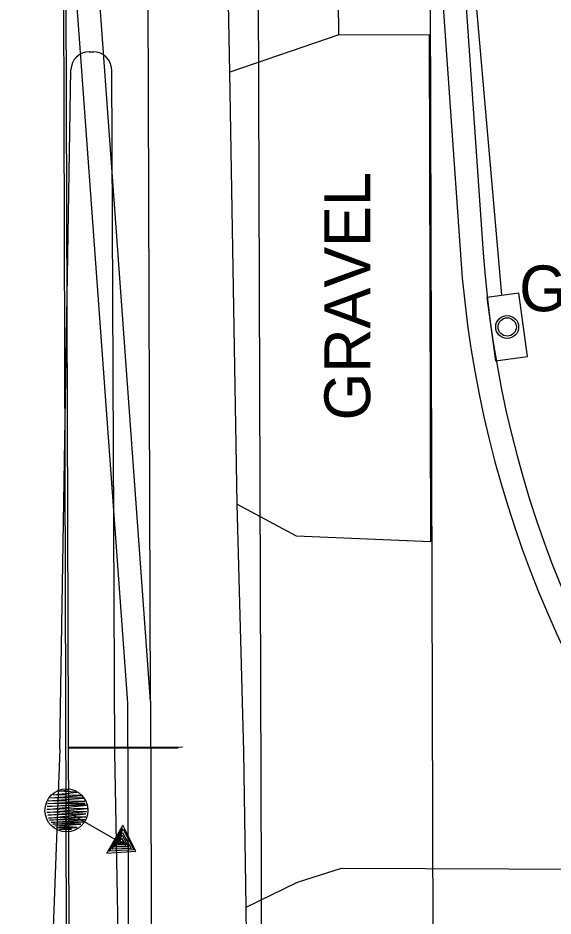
# Model space of a CAD drawing. Extents: x 264955 to 277281, y 268012 to 276549.
# Drawn here: x 270227 to 270285.4, y 272618.8 to 272716.9 of the extents above; entities that cross this region are included whole.
import ezdxf

# ---------------------------------------------------------------- set-up
doc = ezdxf.new("R2010")
doc.units = 0
for name, color, linetype in [('Alignment_EX_50 Centerline', 7, 'Continuous'), ('Alignment_PR_50 Scale Centerline', 7, 'Continuous'), ('Design_EX_Roadway Notes', 7, 'Continuous'), ('Design_PR_Back of Gutter or Curb line', 7, 'Continuous'), ('Design_PR_EOP', 7, 'Continuous'), ('Design_PR_PMK Dotted Line', 7, 'Continuous'), ('Design_PR_PMK Skip Dash Yellow', 7, 'Continuous'), ('Drainage_PR_Pipe Culvert', 7, 'Continuous'), ('Drainage_PR_Storm Sewer', 7, 'Continuous'), ('Level 13', 7, 'Continuous'), ('ROW_EX ROW Line', 7, 'Continuous'), ('Topo_Curb and Gutter', 7, 'Continuous'), ('Topo_EOP', 7, 'Continuous'), ('Topo_Sidewalk', 7, 'Continuous')]:
    doc.layers.add(name, color=color, linetype=linetype)

msp = doc.modelspace()

# ---------------------------------------------------------------- linework, layer by layer
at = {"layer": 'Alignment_EX_50 Centerline'}
for p, q in [((270238.296, 270590.251), (270229.252, 273637.095)), ((270232.437, 272637.24), (270244.937, 272637.294))]:
    msp.add_line(p, q, dxfattribs=at)
at = {"layer": 'Alignment_PR_50 Scale Centerline'}
msp.add_line((270244.463, 272637.141), (270232.463, 272637.1), dxfattribs=at)
msp.add_lwpolyline([(270229.149, 273624.195), (270232.674, 272576.138), (270235.973, 271819.352), (270236.191, 271769.352), (270238.266, 270590.067)], dxfattribs=at)
at = {"layer": 'Design_PR_Back of Gutter or Curb line'}
for p, q in [((270238.959, 272642.088), (270227.416, 272801.558)), ((270274.241, 272741.765), (270277.782, 272691.216))]:
    msp.add_line(p, q, dxfattribs=at)
msp.add_lwpolyline([(270238.952, 272642.26), (270239.127, 272590.342)], dxfattribs=at)
msp.add_arc((270394.995, 272699.429), 117.5, 184.00795, 260.24974, dxfattribs=at)
at = {"layer": 'Design_PR_EOP'}
for p, q in [((270241.452, 272642.269), (270226.979, 272842.221)), ((270271.747, 272741.591), (270275.288, 272691.042))]:
    msp.add_line(p, q, dxfattribs=at)
msp.add_lwpolyline([(270241.452, 272642.269), (270241.627, 272590.35)], dxfattribs=at)
msp.add_arc((270394.995, 272699.429), 120, 184.00795, 260.24974, dxfattribs=at)
at = {"layer": 'Design_PR_PMK Dotted Line'}
msp.add_line((270241.452, 272642.269), (270240.779, 272842.286), dxfattribs=at)
at = {"layer": 'Design_PR_PMK Skip Dash Yellow'}
msp.add_lwpolyline([(270251.884, 273108.465), (270253.737, 272557.847)], dxfattribs=at)
at = {"layer": 'Drainage_PR_Pipe Culvert'}
for p, q in [((270281.66, 272686.847), (270278.191, 272686.376)), ((270278.191, 272686.376), (270279.133, 272679.44)), ((270282.601, 272679.91), (270281.66, 272686.847)), ((270279.133, 272679.44), (270282.601, 272679.91))]:
    msp.add_line(p, q, dxfattribs=at)
for radius in [1.25, 1]:
    msp.add_circle((270280.396, 272683.143), radius, dxfattribs=at)
at = {"layer": 'Drainage_PR_Storm Sewer'}
msp.add_line((270279.816, 272686.64), (270267.561, 272827.29), dxfattribs=at)
at = {"layer": 'Level 13'}
msp.add_line((270232.247, 272630.261), (270238.744, 272626.511), dxfattribs=at)
for points in [[(270231.52, 272628.299), (270232.812, 272628.285), (270231.216, 272628.475), (270233.444, 272628.489), (270231.008, 272628.676), (270233.832, 272628.833), (270230.788, 272628.858), (270234.089, 272629.09), (270230.609, 272629.016), (270234.294, 272629.351), (270230.435, 272629.278), (270234.385, 272629.65), (270230.302, 272629.517), (270234.404, 272629.964), (270230.257, 272629.814), (270234.451, 272630.234), (270230.128, 272630.105), (270234.523, 272630.545), (270230.126, 272630.431), (270234.46, 272630.906), (270230.168, 272630.785), (270234.334, 272631.06), (270230.208, 272631.088), (270234.276, 272631.337), (270230.279, 272631.398), (270234.117, 272631.672), (270230.55, 272631.729), (270233.904, 272631.958), (270230.81, 272632.039), (270233.423, 272632.344), (270231.37, 272632.446), (270232.566, 272632.595)], [(270239.842, 272625.89), (270238.438, 272628.73), (270236.679, 272625.686), (270239.842, 272625.89)], [(270238.227, 272626.889), (270238.292, 272627.002), (270238.514, 272626.683), (270237.905, 272626.683), (270238.279, 272627.307), (270238.757, 272626.543), (270237.746, 272626.572), (270238.355, 272627.628), (270239.056, 272626.357), (270237.476, 272626.363), (270238.389, 272627.92), (270239.324, 272626.188), (270237.256, 272626.124), (270238.464, 272628.282), (270239.614, 272626.034), (270236.959, 272625.889), (270238.389, 272628.46)]]:
    msp.add_lwpolyline(points, dxfattribs=at)
msp.add_circle((270232.274, 272630.354), 2.344, dxfattribs=at)
at = {"layer": 'ROW_EX ROW Line'}
msp.add_line((270269.667, 273499.858), (270272.688, 272475.673), dxfattribs=at)
at = {"layer": 'Topo_Curb and Gutter'}
for p, q in [((270234.762, 272713.195), (270235.216, 272713.195)), ((270231.539, 272637.079), (270232.762, 272711.228)), ((270237.541, 272636.714), (270237.216, 272711.204)), ((270231.539, 272637.079), (270230.284, 272603.572))]:
    msp.add_line(p, q, dxfattribs=at)
msp.add_lwpolyline([(270237.975, 272537.142), (270238.187, 272603.216), (270237.541, 272636.714)], dxfattribs=at)
for centre, start, end in [((270234.762, 272711.195), 90, 179.05461), ((270235.216, 272711.195), 0.24975, 90)]:
    msp.add_arc(centre, 2, start, end, dxfattribs=at)
at = {"layer": 'Topo_EOP'}
msp.add_lwpolyline([(270253.474, 272537.209), (270252.084, 272603.781), (270251.914, 272619.78), (270251.641, 272636.775), (270250.923, 272663.779), (270250.117, 272710.975), (270249.603, 272737.274)], dxfattribs=at)
at = {"layer": 'Topo_Sidewalk'}
for points in [[(270250.923, 272663.779), (270257.338, 272660.335), (270272.041, 272659.699), (270271.9, 272714.999), (270262, 272715.056), (270261.794, 272737.261), (270261.715, 272757.381)], [(270262, 272715.056), (270250.117, 272710.975)], [(270251.914, 272619.78), (270257.502, 272622.5), (270262.296, 272624.028), (270289.697, 272623.947), (270345.996, 272624.392)]]:
    msp.add_lwpolyline(points, dxfattribs=at)

# ---------------------------------------------------------------- texts
at = {"layer": 'Design_EX_Roadway Notes'}
for s, rotation, p in [('GRAVEL', 90, (270265.439, 272672.938)), ('GAS PUMPS', 0, (270281.702, 272684.854))]:
    msp.add_text(s, height=5, rotation=rotation, dxfattribs=at).set_placement(p)

doc.saveas('drawing.dxf')
